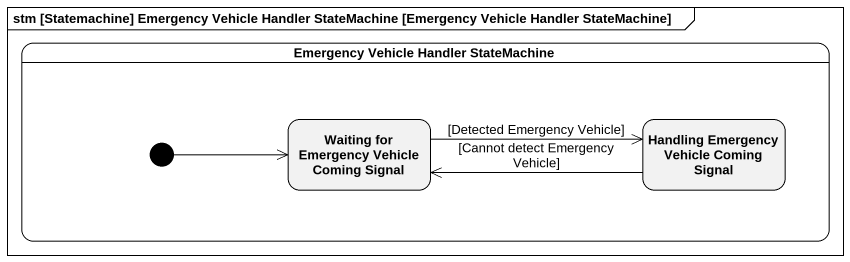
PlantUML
@startuml
mainframe stm [Statemachine] Emergency Vehicle Handler StateMachine [Emergency Vehicle Handler StateMachine]
hide empty description
state "Emergency Vehicle Handler StateMachine" as Emergency_Vehicle_Handler {
  state "Waiting for Emergency Vehicle Coming Signal" as Waiting_for_Emergency
  state "Handling Emergency Vehicle Coming Signal" as Handling_Emergency_Vehicle
  [*] -right-> Waiting_for_Emergency
}
Waiting_for_Emergency -right-> Handling_Emergency_Vehicle : [Detected Emergency Vehicle]
Handling_Emergency_Vehicle -left-> Waiting_for_Emergency : [Cannot detect Emergency Vehicle]
@enduml
